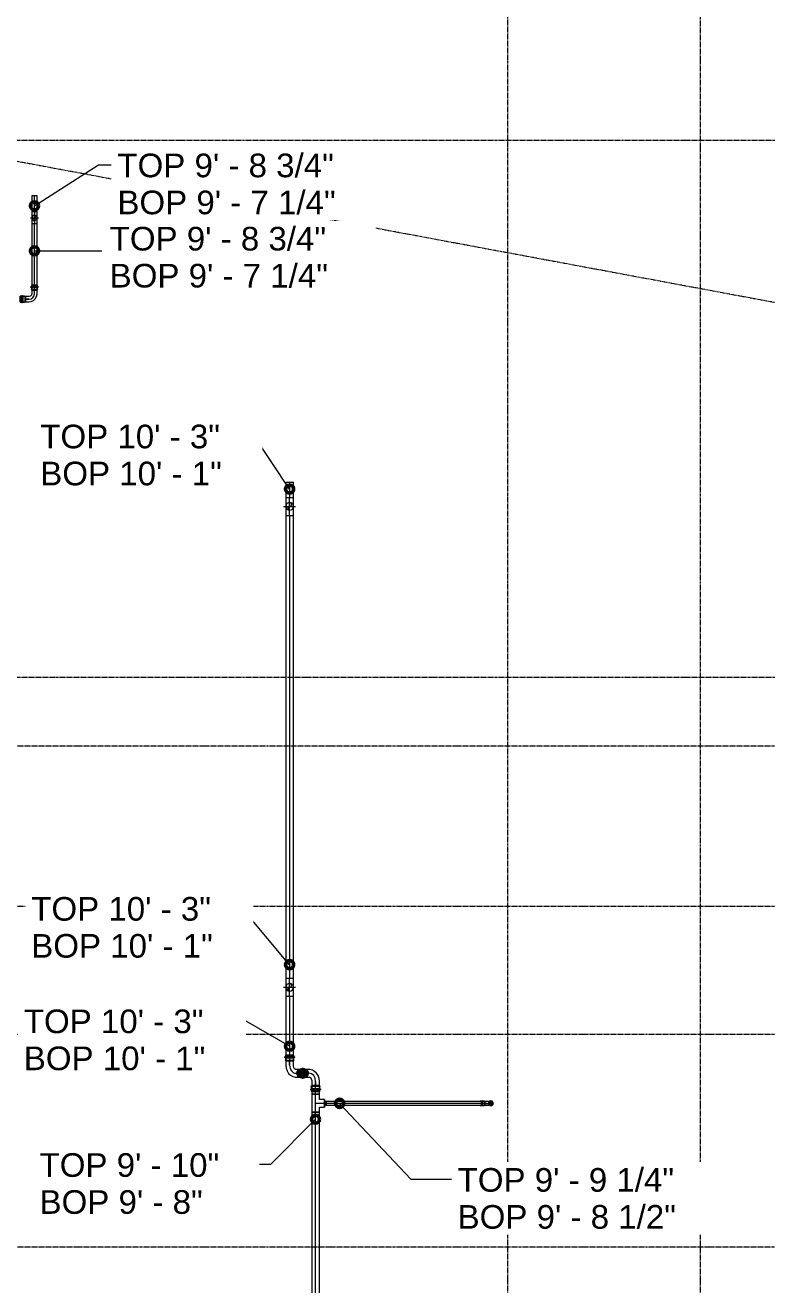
# Model space of a CAD drawing. Header units: inches. Extents: x -3679 to 241, y -496 to 1784.
# Drawn here: x -732.3 to -547.4, y 677.5 to 991.8 of the extents above; entities that cross this region are included whole.
import ezdxf

# ---------------------------------------------------------------- set-up
doc = ezdxf.new("R2010")
doc.units = ezdxf.units.IN
doc.header["$MEASUREMENT"] = 0
doc.linetypes.add('Grid Line', pattern=[0.875, 0.5, -0.125, 0.125, -0.125])
for name, color, linetype, lineweight in [('G-ANNO-DIMS', 111, 'Continuous', 9), ('P-PIPE', 3, 'Continuous', 9), ('P-PIPE-CNTR', 3, 'Continuous', 9), ('S-GRID', 1, 'Continuous', 9)]:
    doc.layers.add(name, color=color, linetype=linetype, lineweight=lineweight)
doc.styles.add('Arial_1', font='arial.ttf', dxfattribs={"height": 5.901198})

# ---------------------------------------------------------------- blocks, each defined once
blk = doc.blocks.new('Victaulic-VicPress316-Elbow 90-45deg Style P568_P571 - Standard-530918-MAIN LEVEL')
at = {"layer": 'P-PIPE'}
for p, q in [((-618.55, 723.29), (-618.83, 723.29)), ((-617.64, 723.2), (-618.83, 723.2)), ((-617.8, 723.29), (-618.32, 723.29)), ((-617.8, 723.29), (-617.64, 723.2)), ((-617.08, 723.2), (-617.72, 723.2)), ((-617.72, 723.2), (-617.72, 722.78)), ((-617.72, 722.78), (-617.72, 723.2)), ((-618.83, 722.78), (-618.83, 722.78)), ((-618.83, 722.78), (-618.83, 722.78)), ((-618.83, 722.78), (-618.83, 722.78)), ((-618.83, 722.78), (-618.83, 722.78)), ((-618.83, 722.36), (-617.64, 722.36)), ((-618.83, 722.28), (-618.55, 722.28)), ((-618.55, 722.78), (-618.55, 722.78)), ((-618.55, 722.78), (-618.55, 722.78)), ((-618.32, 722.78), (-618.32, 722.78)), ((-618.32, 722.78), (-618.32, 722.78)), ((-618.32, 722.28), (-617.8, 722.28)), ((-617.64, 722.36), (-617.8, 722.28)), ((-617.72, 722.78), (-617.72, 722.36)), ((-617.72, 722.36), (-617.72, 722.78)), ((-617.08, 722.78), (-617.72, 722.78)), ((-617.72, 722.36), (-617.08, 722.36)), ((-617.64, 722.78), (-617.64, 722.78)), ((-617.64, 722.78), (-617.64, 722.78)), ((-617.08, 722.78), (-616.19, 722.78)), ((-616.19, 722.78), (-616.19, 722.78))]:
    blk.add_line(p, q, dxfattribs=at)
at = {"layer": 'P-PIPE', "flags": 128}
for points in [[(-618.55, 723.29), (-618.5, 723.38), (-618.39, 723.39), (-618.33, 723.3), (-618.32, 723.29)], [(-618.55, 723.29), (-618.55, 723.2), (-618.55, 722.96), (-618.55, 722.78)], [(-618.55, 722.78), (-618.55, 723.07), (-618.55, 723.26), (-618.55, 723.29)], [(-618.32, 723.29), (-618.32, 723.2), (-618.32, 722.96), (-618.32, 722.78)], [(-618.32, 722.78), (-618.32, 723.07), (-618.32, 723.26), (-618.32, 723.29)], [(-616.19, 723.2), (-616.28, 723.2), (-616.54, 723.2), (-616.91, 723.2), (-617.08, 723.2)], [(-615.58, 722.78), (-615.67, 723.11), (-615.91, 723.33), (-616.24, 723.4), (-616.56, 723.28), (-616.76, 723.01), (-616.81, 722.78)], [(-615.69, 722.78), (-615.78, 723.07), (-616.02, 723.26), (-616.32, 723.27), (-616.58, 723.11), (-616.69, 722.83), (-616.69, 722.78)], [(-618.55, 722.28), (-618.55, 722.37), (-618.55, 722.61), (-618.55, 722.78)], [(-618.55, 722.78), (-618.55, 722.49), (-618.55, 722.31), (-618.55, 722.28)], [(-618.32, 722.28), (-618.38, 722.19), (-618.48, 722.18), (-618.55, 722.26), (-618.55, 722.28)], [(-618.32, 722.28), (-618.32, 722.37), (-618.32, 722.61), (-618.32, 722.78)], [(-618.32, 722.78), (-618.32, 722.49), (-618.32, 722.31), (-618.32, 722.28)], [(-617.08, 722.36), (-616.69, 722.36), (-616.38, 722.36), (-616.21, 722.36), (-616.19, 722.36)], [(-616.81, 722.78), (-616.72, 722.46), (-616.47, 722.23), (-616.14, 722.17), (-615.83, 722.29), (-615.62, 722.55), (-615.58, 722.78)], [(-616.69, 722.78), (-616.6, 722.49), (-616.36, 722.31), (-616.06, 722.3), (-615.81, 722.46), (-615.69, 722.74), (-615.69, 722.78)]]:
    blk.add_lwpolyline(points, dxfattribs=at)
at = {"layer": 'P-PIPE'}
for radius, start, end in [(0.503, 0, 180), (0.503, 0, 180), (0.503, 0, 180), (0.42, 0, 180), (0.42, 0, 180), (0.42, 90, 180), (0.42, 0, 90), (0.503, 180, 0), (0.503, 180, 0), (0.503, 180, 0), (0.42, 180, 0), (0.42, 180, 0), (0.42, 180, 270), (0.42, 270, 0)]:
    blk.add_arc((-616.19, 722.78), radius, start, end, dxfattribs=at)
blk = doc.blocks.new('Victaulic-VicPress316-Elbow 90-45deg Style P568_P571 - Standard-V7-MAIN LEVEL')
at = {"layer": 'P-PIPE'}
for p, q in [((-0.77, 3.52), (-0.77, 3.18)), ((0.77, 3.52), (-0.77, 3.52)), ((-0.77, 3.52), (0.77, 3.52)), ((-0.77, 3.18), (0.77, 3.18)), ((0.77, 3.18), (-0.77, 3.18)), ((-0.66, 3.52), (-0.66, 2.22)), ((-0.66, 3.52), (0.66, 3.52)), ((0.66, 3.52), (-0.66, 3.52)), ((0.66, 2.22), (0.66, 3.52)), ((0.77, 3.18), (0.77, 3.52)), ((-3.18, 0.77), (-3.52, 0.77)), ((-3.52, 0.77), (-3.52, -0.77)), ((-3.52, -0.77), (-3.52, 0.77)), ((-2.22, 0.66), (-3.52, 0.66)), ((-3.52, -0.66), (-3.52, 0.66)), ((-3.52, 0.66), (-3.52, -0.66)), ((-3.18, -0.77), (-3.18, 0.77)), ((-3.18, 0.77), (-3.18, -0.77)), ((-2.44, 0.77), (-2.89, 0.77)), ((-2.89, -0.77), (-2.89, 0.77)), ((-2.89, 0.77), (-2.89, -0.77)), ((-1.39, 0.66), (-2.33, 0.66)), ((-2.33, 0), (-2.33, 0.66)), ((-2.33, 0.66), (-2.33, 0)), ((-2.22, -0.66), (-2.22, 0.66)), ((-2.22, 0.66), (-2.22, -0.66)), ((-0.77, 2.89), (-0.77, 2.44)), ((-0.77, 2.89), (0.77, 2.89)), ((0.77, 2.89), (-0.77, 2.89)), ((-0.66, 2.33), (-0.66, 1.39)), ((0, 2.33), (-0.66, 2.33)), ((-0.66, 2.33), (0, 2.33)), ((-0.66, 2.22), (0.66, 2.22)), ((0.66, 2.22), (-0.66, 2.22)), ((0, 2.33), (0.66, 2.33)), ((0.66, 2.33), (0, 2.33)), ((0, 1.39), (0, 2.33)), ((0.66, 1.39), (0.66, 2.33)), ((0.77, 2.44), (0.77, 2.89)), ((-3.52, -0.66), (-2.22, -0.66)), ((-3.52, -0.77), (-3.18, -0.77)), ((-2.89, -0.77), (-2.44, -0.77)), ((-2.33, 0), (-2.33, -0.66)), ((-2.33, -0.66), (-2.33, 0)), ((-1.39, 0), (-2.33, 0)), ((-2.33, -0.66), (-1.39, -0.66))]:
    blk.add_line(p, q, dxfattribs=at)
at = {"layer": 'P-PIPE', "flags": 128}
for points in [[(-0.77, 2.89), (-0.89, 2.96), (-0.9, 3.1), (-0.79, 3.18), (-0.77, 3.18)], [(0.77, 3.18), (0.67, 3.18), (0.42, 3.18), (0.07, 3.18), (-0.3, 3.18), (-0.6, 3.18), (-0.75, 3.18), (-0.77, 3.18)], [(-0.77, 3.18), (-0.67, 3.18), (-0.42, 3.18), (-0.07, 3.18), (0.3, 3.18), (0.6, 3.18), (0.75, 3.18), (0.77, 3.18)], [(0.77, 3.18), (0.89, 3.11), (0.9, 2.98), (0.79, 2.89), (0.77, 2.89)], [(-3.18, 0.77), (-3.11, 0.89), (-2.98, 0.9), (-2.89, 0.79), (-2.89, 0.77)], [(-3.18, 0.77), (-3.18, 0.67), (-3.18, 0.42), (-3.18, 0.07), (-3.18, -0.3), (-3.18, -0.6), (-3.18, -0.75), (-3.18, -0.77)], [(-3.18, -0.77), (-3.18, -0.67), (-3.18, -0.42), (-3.18, -0.07), (-3.18, 0.3), (-3.18, 0.6), (-3.18, 0.75), (-3.18, 0.77)], [(-2.89, -0.77), (-2.89, -0.67), (-2.89, -0.42), (-2.89, -0.07), (-2.89, 0.3), (-2.89, 0.6), (-2.89, 0.75), (-2.89, 0.77)], [(-2.89, 0.77), (-2.89, 0.67), (-2.89, 0.42), (-2.89, 0.07), (-2.89, -0.3), (-2.89, -0.6), (-2.89, -0.75), (-2.89, -0.77)], [(-2.44, 0.77), (-2.24, 0.68), (-2.22, 0.66)], [(-0.66, 1.39), (-0.75, 1.04), (-1, 0.77), (-1.35, 0.66), (-1.39, 0.66)], [(-1.39, -0.66), (-0.78, -0.56), (-0.23, -0.29), (0.22, 0.13), (0.53, 0.67), (0.65, 1.27), (0.66, 1.39)], [(-0.77, 2.89), (-0.67, 2.89), (-0.42, 2.89), (-0.07, 2.89), (0.3, 2.89), (0.6, 2.89), (0.75, 2.89), (0.77, 2.89)], [(0.77, 2.89), (0.67, 2.89), (0.42, 2.89), (0.07, 2.89), (-0.3, 2.89), (-0.6, 2.89), (-0.75, 2.89), (-0.77, 2.89)], [(-0.66, 2.22), (-0.77, 2.41), (-0.77, 2.44)], [(0.77, 2.44), (0.68, 2.24), (0.66, 2.22)], [(-2.89, -0.77), (-2.96, -0.89), (-3.1, -0.9), (-3.18, -0.79), (-3.18, -0.77)], [(-2.22, -0.66), (-2.41, -0.77), (-2.44, -0.77)]]:
    blk.add_lwpolyline(points, dxfattribs=at)
at = {"layer": 'P-PIPE'}
blk.add_arc((-1.39, 1.39), 1.39, 270, 0, dxfattribs=at)
blk = doc.blocks.new('Victaulic-VicPress316-Elbow 90-45deg Style P568_P571 - Standard-V20-MAIN LEVEL')
at = {"layer": 'P-PIPE'}
for p, q in [((-663.19, 731.34), (-663.49, 731.34)), ((-662.33, 731.23), (-663.49, 731.23)), ((-663.49, 729.33), (-662.33, 729.33)), ((-663.49, 729.22), (-663.19, 729.22)), ((-662.5, 731.34), (-662.94, 731.34)), ((-662.94, 729.22), (-662.5, 729.22)), ((-661.5, 731.23), (-662.41, 731.23)), ((-661.5, 730.28), (-662.41, 730.28)), ((-662.41, 729.33), (-661.5, 729.33)), ((-660.97, 726.99), (-660.97, 726.43)), ((-660.97, 726.1), (-660.97, 725.73)), ((-660.86, 728.26), (-660.86, 727.1)), ((-660.86, 727.21), (-660.86, 725.73)), ((-659.08, 726.43), (-660.74, 726.43)), ((-660.74, 726.43), (-659.08, 726.43)), ((-659.08, 726.1), (-660.74, 726.1)), ((-660.74, 726.1), (-659.08, 726.1)), ((-659.16, 727.21), (-660.66, 727.21)), ((-660.66, 727.21), (-659.16, 727.21)), ((-659.32, 727.1), (-660.66, 727.1)), ((-660.66, 727.1), (-660.5, 727.1)), ((-660.5, 727.1), (-659.16, 727.1)), ((-659.91, 728.26), (-659.91, 727.1)), ((-659.16, 727.1), (-659.32, 727.1)), ((-658.96, 727.1), (-658.96, 728.26)), ((-658.96, 725.73), (-658.96, 727.21)), ((-658.85, 726.43), (-658.85, 726.99)), ((-658.85, 725.73), (-658.85, 726.1)), ((-660.74, 725.73), (-659.08, 725.73)), ((-659.08, 725.73), (-660.74, 725.73)), ((-659.16, 725.73), (-660.66, 725.73)), ((-660.66, 725.73), (-659.16, 725.73))]:
    blk.add_line(p, q, dxfattribs=at)
at = {"layer": 'P-PIPE', "flags": 128}
for points in [[(-663.07, 731.5), (-663.38, 731.41), (-663.63, 731.17), (-663.81, 730.79), (-663.88, 730.34), (-663.84, 729.87), (-663.69, 729.47), (-663.45, 729.19), (-663.15, 729.06), (-663.07, 729.05)], [(-663.07, 729.05), (-662.75, 729.14), (-662.5, 729.39), (-662.32, 729.76), (-662.25, 730.22), (-662.29, 730.68), (-662.45, 731.08), (-662.68, 731.36), (-662.98, 731.49), (-663.07, 731.5)], [(-662.5, 731.34), (-662.19, 731.25), (-661.95, 731.01), (-661.79, 730.65), (-661.74, 730.21), (-661.82, 729.79), (-662.01, 729.46), (-662.27, 729.27), (-662.5, 729.22)], [(-658.96, 728.26), (-659.04, 729.01), (-659.27, 729.7), (-659.65, 730.3), (-660.13, 730.76), (-660.69, 731.08), (-661.32, 731.22), (-661.5, 731.23)], [(-661.5, 729.33), (-661.35, 729.29), (-661.16, 729.15), (-660.98, 728.87), (-660.87, 728.48), (-660.86, 728.26)], [(-660.97, 726.1), (-661.11, 726.18), (-661.12, 726.34), (-660.99, 726.43), (-660.97, 726.43)], [(-660.97, 726.99), (-660.88, 727.19), (-660.86, 727.21)], [(-660.97, 726.43), (-660.88, 726.43), (-660.62, 726.43), (-660.23, 726.43), (-659.79, 726.43), (-659.37, 726.43), (-659.08, 726.43)], [(-660.74, 726.43), (-660.94, 726.43), (-660.97, 726.43)], [(-660.97, 726.1), (-660.88, 726.1), (-660.74, 726.1)], [(-659.08, 726.1), (-659.42, 726.1), (-659.84, 726.1), (-660.28, 726.1), (-660.65, 726.1), (-660.9, 726.1), (-660.97, 726.1)], [(-658.85, 726.43), (-658.94, 726.43), (-659.2, 726.43), (-659.59, 726.43), (-660.03, 726.43), (-660.45, 726.43), (-660.74, 726.43)], [(-660.74, 726.1), (-660.4, 726.1), (-659.98, 726.1), (-659.54, 726.1), (-659.17, 726.1), (-658.92, 726.1), (-658.85, 726.1)], [(-659.08, 726.43), (-658.88, 726.43), (-658.85, 726.43)], [(-658.85, 726.1), (-658.94, 726.1), (-659.08, 726.1)], [(-658.96, 727.21), (-658.85, 727.01), (-658.85, 726.99)], [(-658.85, 726.43), (-658.71, 726.36), (-658.7, 726.2), (-658.83, 726.1), (-658.85, 726.1)]]:
    blk.add_lwpolyline(points, dxfattribs=at)
at = {"layer": 'P-PIPE'}
for centre, major_axis, ratio, start_param, end_param in [((-663.49, 730.28), (0, 1.06), 0.61714, 0, 3.141593), ((-663.49, 730.28), (0, 0.95), 0.61714, 0, 3.141593), ((-663.19, 730.28), (0, 1.06), 0.61714, 0, 3.141593), ((-662.94, 730.28), (0, 1.06), 0.61714, 0, 3.141593), ((-663.49, 730.28), (0, 1.06), 0.61714, 3.141593, 6.283185), ((-663.49, 730.28), (0, 0.95), 0.61714, 3.141593, 6.283185), ((-663.19, 730.28), (0, 1.06), 0.61714, 3.141593, 6.283185), ((-662.41, 730.28), (0, 0.95), 0.61714, 0, 1.570796), ((-662.41, 730.28), (0, 0.95), 0.61714, 1.570796, 3.141593), ((-662.94, 730.28), (0, 1.06), 0.61714, 3.141593, 6.283185), ((-662.33, 730.28), (0, 0.95), 0.61714, 0, 3.141593), ((-662.41, 730.28), (0, 0.95), 0.61714, 4.712389, 6.283185), ((-662.41, 730.28), (0, 0.95), 0.61714, 3.141593, 4.712389), ((-662.33, 730.28), (0, 0.95), 0.61714, 3.141593, 6.283185), ((-661.5, 728.26), (0, 2.02), 0.786853, 4.712389, 6.283185)]:
    blk.add_ellipse(centre, major_axis=major_axis, ratio=ratio, start_param=start_param, end_param=end_param, dxfattribs=at)
blk = doc.blocks.new('Victaulic-VicPress316-Elbow 90-45deg Style P568_P571 - Standard-V26-MAIN LEVEL')
at = {"layer": 'P-PIPE'}
for p, q in [((-667.43, 734.83), (-667.43, 734.45)), ((-667.43, 734.12), (-667.43, 733.57)), ((-667.32, 734.83), (-667.32, 733.35)), ((-667.32, 733.46), (-667.32, 732.29)), ((-665.54, 734.83), (-667.2, 734.83)), ((-667.2, 734.83), (-665.54, 734.83)), ((-667.2, 734.45), (-665.54, 734.45)), ((-665.54, 734.45), (-667.2, 734.45)), ((-667.2, 734.12), (-665.54, 734.12)), ((-665.54, 734.12), (-667.2, 734.12)), ((-667.12, 734.83), (-665.62, 734.83)), ((-665.62, 734.83), (-667.12, 734.83)), ((-666.96, 733.46), (-667.12, 733.46)), ((-667.12, 733.46), (-665.78, 733.46)), ((-667.12, 733.35), (-665.62, 733.35)), ((-665.62, 733.35), (-667.12, 733.35)), ((-665.62, 733.46), (-666.96, 733.46)), ((-666.37, 732.29), (-666.37, 733.46)), ((-665.78, 733.46), (-665.62, 733.46)), ((-665.42, 733.35), (-665.42, 734.83)), ((-665.42, 732.29), (-665.42, 733.46)), ((-665.31, 734.45), (-665.31, 734.83)), ((-665.31, 733.57), (-665.31, 734.12)), ((-663.87, 731.23), (-664.79, 731.23)), ((-664.79, 730.28), (-663.87, 730.28)), ((-664.79, 729.33), (-663.87, 729.33)), ((-662.79, 731.23), (-663.95, 731.23)), ((-663.95, 729.33), (-662.79, 729.33)), ((-663.35, 731.34), (-663.78, 731.34)), ((-663.78, 729.22), (-663.35, 729.22)), ((-662.79, 731.34), (-663.09, 731.34)), ((-663.09, 729.22), (-662.79, 729.22))]:
    blk.add_line(p, q, dxfattribs=at)
at = {"layer": 'P-PIPE', "flags": 128}
for points in [[(-667.43, 734.12), (-667.57, 734.2), (-667.58, 734.36), (-667.45, 734.45), (-667.43, 734.45)], [(-667.43, 734.45), (-667.34, 734.45), (-667.08, 734.45), (-666.69, 734.45), (-666.25, 734.45), (-665.83, 734.45), (-665.54, 734.45)], [(-667.2, 734.45), (-667.4, 734.45), (-667.43, 734.45)], [(-667.43, 734.12), (-667.34, 734.12), (-667.2, 734.12)], [(-665.54, 734.12), (-665.88, 734.12), (-666.3, 734.12), (-666.74, 734.12), (-667.11, 734.12), (-667.36, 734.12), (-667.43, 734.12)], [(-667.32, 733.35), (-667.43, 733.54), (-667.43, 733.57)], [(-665.31, 734.45), (-665.4, 734.45), (-665.67, 734.45), (-666.05, 734.45), (-666.49, 734.45), (-666.91, 734.45), (-667.2, 734.45)], [(-667.2, 734.12), (-666.86, 734.12), (-666.44, 734.12), (-666, 734.12), (-665.63, 734.12), (-665.38, 734.12), (-665.31, 734.12)], [(-665.54, 734.45), (-665.34, 734.45), (-665.31, 734.45)], [(-665.31, 734.12), (-665.4, 734.12), (-665.54, 734.12)], [(-665.31, 733.57), (-665.4, 733.37), (-665.42, 733.35)], [(-665.31, 734.45), (-665.17, 734.38), (-665.16, 734.22), (-665.29, 734.12), (-665.31, 734.12)], [(-667.32, 732.29), (-667.24, 731.55), (-667.01, 730.86), (-666.64, 730.26), (-666.15, 729.79), (-665.59, 729.48), (-664.96, 729.33), (-664.79, 729.33)], [(-664.79, 731.23), (-664.94, 731.26), (-665.12, 731.41), (-665.3, 731.69), (-665.41, 732.08), (-665.42, 732.29)], [(-663.78, 729.22), (-664.09, 729.31), (-664.34, 729.54), (-664.5, 729.91), (-664.54, 730.34), (-664.46, 730.76), (-664.27, 731.09), (-664.02, 731.29), (-663.78, 731.34)], [(-663.22, 729.05), (-663.53, 729.14), (-663.78, 729.39), (-663.96, 729.76), (-664.03, 730.22), (-663.99, 730.68), (-663.84, 731.08), (-663.6, 731.36), (-663.3, 731.49), (-663.22, 731.5)], [(-663.22, 729.05), (-662.9, 729.14), (-662.65, 729.39), (-662.47, 729.76), (-662.4, 730.22), (-662.44, 730.68), (-662.6, 731.08), (-662.83, 731.36), (-663.13, 731.49), (-663.22, 731.5)]]:
    blk.add_lwpolyline(points, dxfattribs=at)
at = {"layer": 'P-PIPE'}
for centre, major_axis, ratio, start_param, end_param in [((-664.79, 732.29), (0, 2.02), 0.786853, 1.570796, 3.141593), ((-663.95, 730.28), (0, 0.95), 0.61714, 0, 3.141593), ((-663.87, 730.28), (0, 0.95), 0.61714, 0, 1.570796), ((-663.87, 730.28), (0, 0.95), 0.61714, 1.570796, 3.141593), ((-663.35, 730.28), (0, 1.06), 0.61714, 0, 3.141593), ((-663.95, 730.28), (0, 0.95), 0.61714, 3.141593, 6.283185), ((-663.87, 730.28), (0, 0.95), 0.61714, 4.712389, 6.283185), ((-663.87, 730.28), (0, 0.95), 0.61714, 3.141593, 4.712389), ((-663.09, 730.28), (0, 1.06), 0.61714, 0, 3.141593), ((-662.79, 730.28), (0, 1.06), 0.61714, 0, 3.141593), ((-662.79, 730.28), (0, 0.95), 0.61714, 0, 3.141593), ((-663.35, 730.28), (0, 1.06), 0.61714, 3.141593, 6.283185), ((-663.09, 730.28), (0, 1.06), 0.61714, 3.141593, 6.283185), ((-662.79, 730.28), (0, 1.06), 0.61714, 3.141593, 6.283185), ((-662.79, 730.28), (0, 0.95), 0.61714, 3.141593, 6.283185)]:
    blk.add_ellipse(centre, major_axis=major_axis, ratio=ratio, start_param=start_param, end_param=end_param, dxfattribs=at)

msp = doc.modelspace()

# ---------------------------------------------------------------- linework, layer by layer
at = {"layer": 'G-ANNO-DIMS'}
for p, q in [((-730, 946.72), (-714.05, 956.96)), ((-714.05, 956.96), (-710.82, 956.96)), ((-730, 935.51), (-724.07, 935.51)), ((-724.07, 935.51), (-713.19, 935.51)), ((-675.18, 889.32), (-682.11, 889.32)), ((-666.37, 876.06), (-675.18, 889.32)), ((-678.17, 771.45), (-684.36, 771.45)), ((-666.37, 757.38), (-678.17, 771.45)), ((-677.41, 743.39), (-686.22, 743.39)), ((-666.37, 737.01), (-677.41, 743.39)), ((-653.9, 722.78), (-636.12, 703.83)), ((-659.91, 718.8), (-671.18, 707.53)), ((-671.18, 707.53), (-682.77, 707.53)), ((-636.12, 703.83), (-625.99, 703.83))]:
    msp.add_line(p, q, dxfattribs=at)
at = {"layer": 'G-ANNO-DIMS', "lineweight": 50}
for centre in [(-730, 946.72), (-730, 935.51), (-666.37, 876.06), (-666.37, 757.38), (-666.37, 737.01), (-653.9, 722.78), (-659.91, 718.8)]:
    msp.add_circle(centre, 1, dxfattribs=at)
at = {"layer": 'P-PIPE'}
for p, q in [((-730.65, 949.23), (-730.65, 945.23)), ((-729.34, 949.23), (-730.65, 949.23)), ((-729.34, 945.23), (-729.34, 949.23)), ((-729.34, 945.23), (-730.65, 945.23)), ((-730.65, 945.23), (-730.65, 942.24)), ((-729.34, 942.24), (-729.34, 945.23)), ((-730.65, 942.24), (-730.65, 925.76)), ((-729.34, 942.24), (-730.65, 942.24)), ((-729.34, 925.76), (-729.34, 942.24)), ((-729.34, 925.76), (-730.65, 925.76)), ((-667.32, 877.74), (-667.32, 873.98)), ((-667.32, 877.74), (-665.42, 877.74)), ((-665.42, 873.98), (-665.42, 877.74)), ((-667.32, 873.98), (-667.32, 869.49)), ((-667.32, 873.98), (-665.42, 873.98)), ((-665.42, 869.49), (-665.42, 873.98)), ((-667.32, 869.49), (-667.32, 753.98)), ((-667.32, 869.49), (-665.42, 869.49)), ((-665.42, 753.98), (-665.42, 869.49)), ((-667.32, 753.98), (-667.32, 749.49)), ((-667.32, 753.98), (-665.42, 753.98)), ((-665.42, 749.49), (-665.42, 753.98)), ((-667.32, 749.49), (-667.32, 733.46)), ((-667.32, 749.49), (-665.42, 749.49)), ((-665.42, 733.46), (-665.42, 749.49)), ((-667.32, 733.46), (-665.42, 733.46)), ((-662.41, 731.23), (-663.87, 731.23)), ((-663.87, 729.33), (-662.41, 729.33)), ((-660.86, 727.1), (-660.86, 725.03)), ((-658.96, 727.1), (-660.86, 727.1)), ((-658.96, 725.03), (-658.96, 727.1)), ((-660.86, 725.03), (-660.86, 720.54)), ((-658.96, 725.03), (-660.86, 725.03)), ((-660.86, 725.03), (-658.96, 725.03)), ((-658.96, 725.03), (-660.86, 725.03)), ((-658.96, 723.73), (-658.96, 725.03)), ((-657.67, 723.73), (-658.96, 723.73)), ((-657.67, 721.83), (-657.67, 723.73)), ((-657.67, 723.73), (-657.67, 721.83)), ((-657.26, 723.1), (-657.67, 723.6)), ((-617.72, 723.2), (-657.26, 723.2)), ((-657.26, 723.2), (-657.26, 722.36)), ((-617.72, 723.2), (-617.72, 722.36)), ((-658.96, 720.54), (-660.86, 720.54)), ((-660.86, 720.54), (-658.96, 720.54)), ((-660.86, 720.54), (-660.86, 629.03)), ((-658.96, 720.54), (-660.86, 720.54)), ((-658.96, 720.54), (-658.96, 721.83)), ((-658.96, 721.83), (-657.67, 721.83)), ((-658.96, 629.03), (-658.96, 720.54)), ((-657.67, 721.97), (-657.26, 722.47)), ((-657.26, 722.36), (-617.72, 722.36))]:
    msp.add_line(p, q, dxfattribs=at)
for centre, radius, start, end in [((-730, 943.74), 0.658, 0, 180), ((-730, 943.74), 0.657, 90, 270), ((-730, 943.74), 0.658, 180, 0), ((-730, 943.41), 0.329, 90, 270), ((-730, 944.07), 0.329, 270, 90), ((-730, 943.74), 0.657, 270, 90), ((-666.37, 871.74), 0.95, 0, 180), ((-666.37, 871.74), 0.951, 90, 270), ((-666.37, 871.74), 0.95, 180, 0), ((-666.37, 871.26), 0.475, 90, 270), ((-666.37, 872.21), 0.475, 270, 90), ((-666.37, 871.74), 0.951, 270, 90), ((-666.37, 751.74), 0.95, 0, 180), ((-666.37, 751.74), 0.951, 90, 270), ((-666.37, 751.74), 0.95, 180, 0), ((-666.37, 751.26), 0.475, 90, 270), ((-666.37, 752.21), 0.475, 270, 90), ((-666.37, 751.74), 0.951, 270, 90), ((-616.19, 722.78), 0.42, 0, 180), ((-616.19, 722.99), 0.21, 270, 90), ((-616.19, 722.78), 0.42, 180, 0), ((-616.19, 722.57), 0.21, 90, 270)]:
    msp.add_arc(centre, radius, start, end, dxfattribs=at)
for centre, start_param, end_param in [((-663.87, 730.28), 0, 1.570796), ((-663.87, 730.28), 1.570796, 3.141593), ((-663.87, 730.28), 4.712389, 6.283185), ((-663.87, 730.28), 3.141593, 4.712389), ((-662.41, 730.28), 0, 1.570796), ((-662.41, 730.28), 1.570796, 3.141593), ((-662.41, 730.28), 4.712389, 6.283185), ((-662.41, 730.28), 3.141593, 4.712389)]:
    msp.add_ellipse(centre, major_axis=(0, 0.95), ratio=0.61714, start_param=start_param, end_param=end_param, dxfattribs=at)
at = {"layer": 'P-PIPE-CNTR'}
for p, q in [((-730, 945.23), (-730, 949.23)), ((-730, 945.23), (-730, 949.23)), ((-731, 943.74), (-729, 943.74)), ((-730, 945.23), (-730, 942.24)), ((-730, 942.74), (-730, 944.74)), ((-730, 925.76), (-730, 942.24)), ((-730, 925.76), (-730, 942.24)), ((-730, 924.82), (-730, 926.95)), ((-730, 924.82), (-730, 925.76)), ((-732.33, 923.43), (-731.39, 923.43)), ((-666.37, 877.74), (-666.37, 873.98)), ((-666.37, 877.74), (-666.37, 873.98)), ((-666.37, 869.49), (-666.37, 873.98)), ((-667.87, 871.74), (-664.87, 871.74)), ((-666.37, 870.24), (-666.37, 873.24)), ((-666.37, 869.49), (-666.37, 753.98)), ((-666.37, 869.49), (-666.37, 753.98)), ((-667.87, 751.74), (-664.87, 751.74)), ((-666.37, 749.49), (-666.37, 753.98)), ((-666.37, 750.24), (-666.37, 753.24)), ((-666.37, 749.49), (-666.37, 733.46)), ((-666.37, 749.49), (-666.37, 733.46)), ((-666.37, 733.46), (-666.37, 732.29)), ((-664.79, 730.28), (-663.87, 730.28)), ((-664.79, 730.28), (-662.79, 730.28)), ((-662.41, 730.28), (-663.87, 730.28)), ((-662.41, 730.28), (-663.87, 730.28)), ((-661.5, 730.28), (-663.49, 730.28)), ((-661.5, 730.28), (-662.41, 730.28)), ((-659.91, 727.1), (-659.91, 728.26)), ((-659.91, 725.03), (-659.91, 727.1)), ((-659.91, 725.03), (-659.91, 727.1)), ((-659.91, 720.54), (-659.91, 725.03)), ((-616.19, 722.28), (-616.19, 723.28)), ((-657.67, 722.78), (-659.91, 722.78)), ((-659.91, 629.03), (-659.91, 720.54)), ((-659.91, 629.03), (-659.91, 720.54)), ((-657.67, 722.78), (-657.26, 722.78)), ((-617.72, 722.78), (-657.26, 722.78)), ((-617.72, 722.78), (-657.26, 722.78)), ((-617.72, 722.78), (-617.08, 722.78)), ((-617.08, 722.78), (-616.19, 722.78)), ((-616.69, 722.78), (-615.69, 722.78))]:
    msp.add_line(p, q, dxfattribs=at)
msp.add_arc((-731.39, 924.82), 1.39, 270, 0, dxfattribs=at)
for centre, start_param, end_param in [((-664.79, 732.29), 1.570796, 3.141593), ((-661.5, 728.26), 4.712389, 6.283185)]:
    msp.add_ellipse(centre, major_axis=(0, 2.02), ratio=0.786853, start_param=start_param, end_param=end_param, dxfattribs=at)
at = {"layer": 'S-GRID', "linetype": 'Grid Line'}
for p, q in [((-612, -484.26), (-612, 1771.74)), ((-564, 1771.74), (-564, -484.26)), ((-3580, 1488.28), (228, 778.5)), ((228, 963), (-3666.39, 963)), ((228, 829), (-3666.39, 829)), ((-3666.39, 812), (228, 812)), ((-3666.39, 772), (228, 772)), ((-3666.39, 740), (228, 740)), ((-3666.39, 687), (228, 687))]:
    msp.add_line(p, q, dxfattribs=at)

# ---------------------------------------------------------------- block references
at = {"layer": 'P-PIPE'}
for name, p in [('Victaulic-VicPress316-Elbow 90-45deg Style P568_P571 - Standard-V7-MAIN LEVEL', (-730, 923.43)), ('Victaulic-VicPress316-Elbow 90-45deg Style P568_P571 - Standard-V26-MAIN LEVEL', (0, 0)), ('Victaulic-VicPress316-Elbow 90-45deg Style P568_P571 - Standard-V20-MAIN LEVEL', (0, 0)), ('Victaulic-VicPress316-Elbow 90-45deg Style P568_P571 - Standard-530918-MAIN LEVEL', (0, 0))]:
    msp.add_blockref(name, p, dxfattribs=at)

# ---------------------------------------------------------------- next in the draw order: texts
at = {"layer": 'G-ANNO-DIMS', "char_height": 5.9012, "attachment_point": 1, "line_spacing_factor": 0.938532, "style": 'Arial_1', "bg_fill": 3, "box_fill_scale": 1.25, "bg_fill_color": 0, "bg_fill_transparency": 0}
for s, insert, width in [('TOP 9\' - 8 3/4"\\PBOP 9\' - 7 1/4"', (-711.25, 941.48), 64.872), ('TOP 10\' - 3"\\PBOP 10\' - 1"', (-728.55, 892.12), 53.928), ('TOP 10\' - 3"\\PBOP 10\' - 1"', (-730.8, 774.26), 53.928), ('TOP 10\' - 3"\\PBOP 10\' - 1"', (-732.66, 746.19), 53.928), ('TOP 9\' - 10"\\PBOP 9\' - 8"', (-728.73, 710.34), 53.352), ('TOP 9\' - 9 1/4"\\PBOP 9\' - 8 1/2"', (-624.49, 706.63), 64.872)]:
    msp.add_mtext(s, dxfattribs=dict(at, insert=insert, width=width))

# ---------------------------------------------------------------- next in the draw order: texts
at = {"layer": 'G-ANNO-DIMS', "insert": (-709.32, 959.76), "char_height": 5.9012, "width": 64.872, "attachment_point": 1, "line_spacing_factor": 0.938532, "style": 'Arial_1', "bg_fill": 3, "box_fill_scale": 1.25, "bg_fill_color": 0, "bg_fill_transparency": 0}
msp.add_mtext('TOP 9\' - 8 3/4"\\PBOP 9\' - 7 1/4"', dxfattribs=at)

doc.saveas('drawing.dxf')
